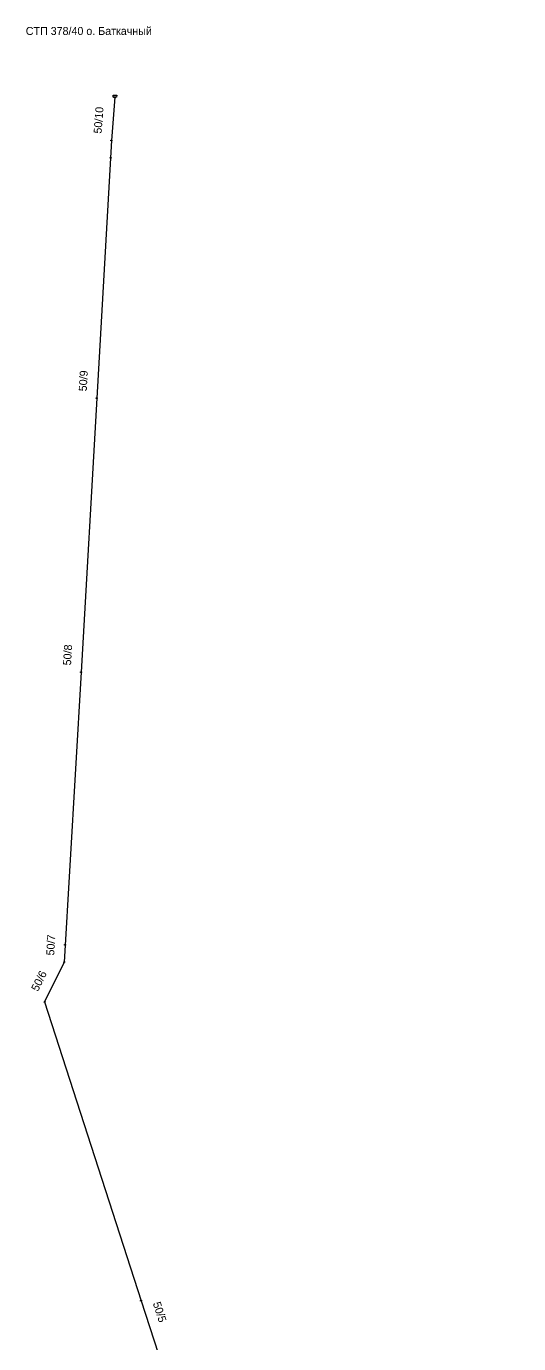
# Model space of a CAD drawing. Header units: metres. Extents: x 2259452 to 2262826, y 426390 to 431191.
# Drawn here: x 2260636.9 to 2260760.1, y 428684.2 to 429013.5 of the extents above; entities that cross this region are included whole.
import ezdxf

# ---------------------------------------------------------------- set-up
doc = ezdxf.new("R2010")
doc.units = ezdxf.units.M
for name, color, linetype in [('ВЛ-10кВ ф.8 ПС Володаровка', 5, 'Continuous'), ('опоры', 250, 'Continuous'), ('подписи', 250, 'Continuous'), ('ТП', 250, 'Continuous'), ('укосы', 250, 'Continuous')]:
    doc.layers.add(name, color=color, linetype=linetype)

# ---------------------------------------------------------------- blocks, each defined once
blk = doc.blocks.new('BL2')
blk.add_lwpolyline([(-0.09, -0.12), (-0.09, 0.12), (0.09, 0.12), (0.09, -0.12), (-0.09, -0.12)])
blk.add_attdef('НОМЕР', (1.5, 2.6), '', height=2)

msp = doc.modelspace()

# ---------------------------------------------------------------- linework, layer by layer
at = {"layer": 'ВЛ-10кВ ф.8 ПС Володаровка', "color": 6}
msp.add_lwpolyline([(2260659.07, 428995.76), (2260658.21, 428984.91), (2260654.53, 428920.56), (2260650.6, 428852.05), (2260646.39, 428779.55), (2260641.5, 428769.62), (2260665.61, 428694.93), (2260688.22, 428625.41), (2260711.51, 428553.62), (2260736.2, 428477.82), (2260753.48, 428425.09), (2260760.1, 428418.84)], dxfattribs=at)
at = {"layer": 'ТП'}
msp.add_lwpolyline([(2260658.65, 428996.27), (2260659.52, 428996.25), (2260659.5, 428995.75), (2260658.64, 428995.78)], close=True, dxfattribs=at)

# ---------------------------------------------------------------- block references
at = {"layer": 'опоры', "color": 250, "rotation": 88.58774439146433}
msp.add_blockref('BL2', (2260659.03, 428995.67), dxfattribs=at)
at = {"layer": 'опоры', "color": 250}
for p, rotation, values in [((2260658.21, 428984.91), 85.64045789194309, {'НОМЕР': '50/10'}), ((2260654.53, 428920.56), 86.73262675952734, {'НОМЕР': '50/9'}), ((2260650.6, 428852.05), 86.71033088134163, {'НОМЕР': '50/8'}), ((2260646.39, 428779.55), 86.67749039809227, {'НОМЕР': '50/7'}), ((2260641.5, 428769.62), 63.82557521741755, {'НОМЕР': '50/6'}), ((2260665.61, 428694.93), 287.8867907961883, {'НОМЕР': '50/5'})]:
    msp.add_blockref('BL2', p, dxfattribs=dict(at, rotation=rotation)).add_auto_attribs(values)
at = {"layer": 'укосы', "color": 250}
for p, rotation in [((2260658.04, 428980.63), 87.74198110187945), ((2260646.62, 428783.91), 86.97082905177616)]:
    msp.add_blockref('BL2', p, dxfattribs=dict(at, rotation=rotation))

# ---------------------------------------------------------------- texts
at = {"layer": 'подписи', "linetype": 'Continuous'}
msp.add_text('СТП 378/40 о. Баткачный', height=2, dxfattribs=at).set_placement((2260636.78, 429011.31))

doc.saveas('drawing.dxf')
